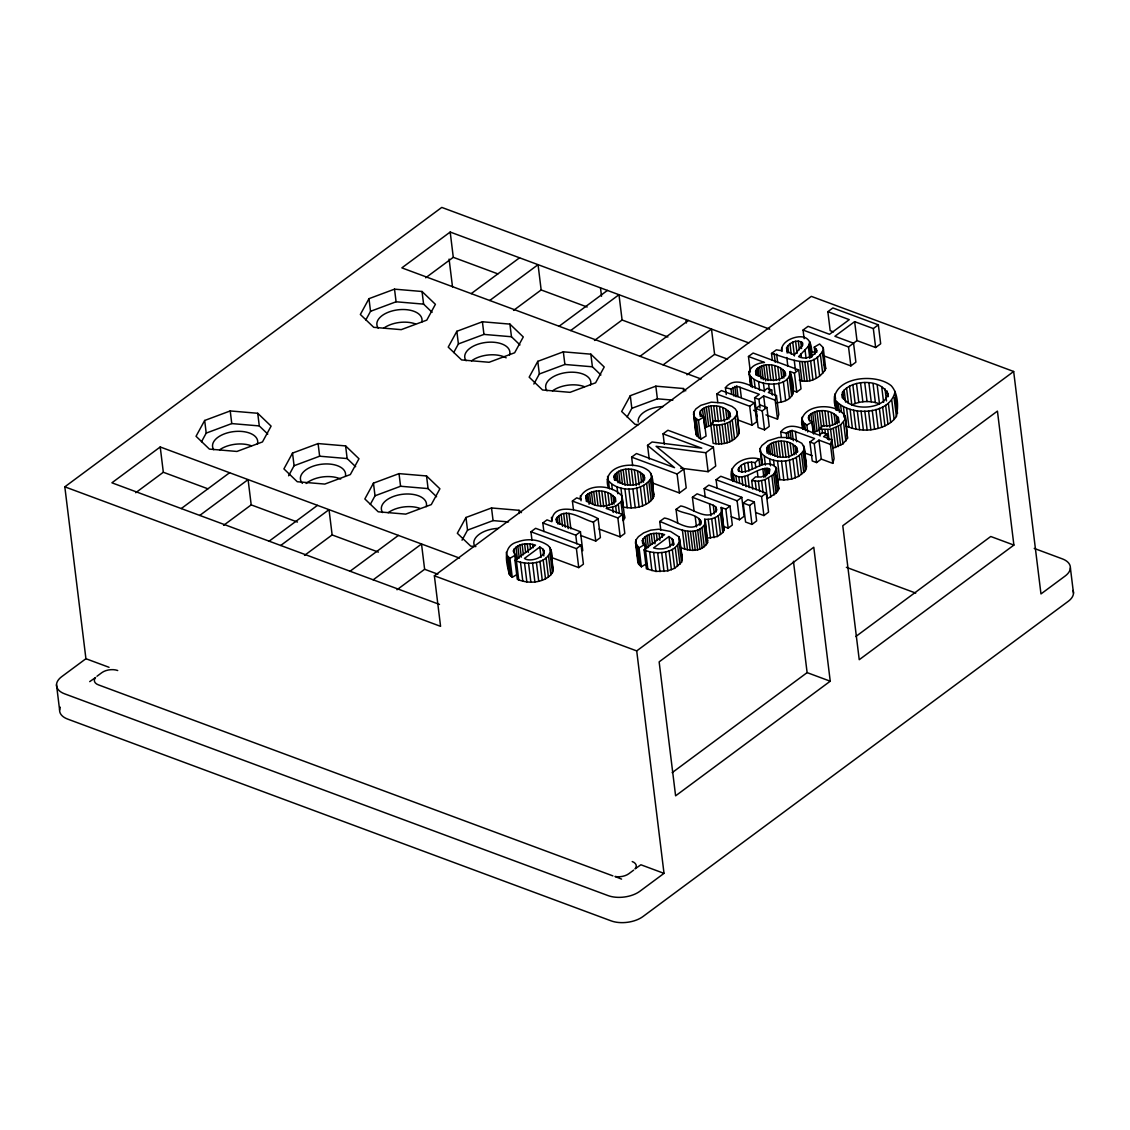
<?xml version="1.0" encoding="UTF-8"?>
<svg xmlns="http://www.w3.org/2000/svg" width="1130" height="1130" viewBox="0 0 1130 1130"><rect width="100%" height="100%" fill="white"/><g stroke="black" fill="none" stroke-linecap="round" stroke-linejoin="round"><path stroke-width="1.5" d="M673.395 540.875C671.856 549.152 660.188 550.084 653.564 547.923L668.946 536.524L672.971 539.646L673.819 544.321M580.523 535.408L595.75 541.058L600.411 537.598L598.095 518.642L593.42 522.102C582.882 519.984 564.845 505.449 556.214 518.995L557.118 522.23L559.251 523.656L580.439 531.736L582.755 550.691M887.968 393.169C885.751 411.956 840.988 411.8 842.542 392.195C852.02 378.55 884.79 378.522 888.392 396.616M708.552 406.277L713.129 443.285C722.579 445.375 734.387 442.466 739.119 433.397L736.93 411.546L735.291 408.876L732.071 406.433L723.327 403.029L711.321 402.153L700.784 405.359L695.854 408.933L693.65 412.351L696.094 434.725L700.784 439.189L706.081 436.053L703.75 417.097L700.939 415.134L699.88 413.057L700.445 410.967C707.874 402.365 728.652 404.582 730.573 416.56M739.119 433.397L736.93 411.546M845.198 419.286L840.621 424.894L830.564 429.329L832.895 448.285L842.952 443.864L847.528 438.242L845.325 416.405C835.381 400.048 793.43 404.441 803.091 429.273M847.528 438.242L845.325 416.405M786.579 347.885L787.356 351.614L794.235 355.004L802.696 345.13L802.724 343.096C797.808 338.605 789.164 342.447 786.579 347.885L787.215 353.054M608.364 487.906C600.652 464.684 635.893 459.5 649.227 471.281C654.722 478.032 652.434 488.654 653.677 496.663C652.829 499.093 650.937 500.915 648.959 502.455C641.628 507.723 631.938 509.023 623.252 507.003M761.634 465.136L760.193 448.455L761.874 445.531L767.863 440.841L778.612 437.494L786.706 437.522L794.955 439.598L801.862 443.341L804.263 447.777L806.594 466.732L805.393 470.673L798.599 476.422L791.735 479.035L783.839 480.01L777.214 479.304M679.85 547.047C688.58 551.723 702.111 552.358 707.578 542.598L704.682 519.249C711.392 520.167 723.878 515.958 721.208 507.441L725.841 509.15L730.008 506.056L732.339 525.026L728.158 528.12L723.539 526.396M707.578 542.598L705.445 521.481M811.693 357.179C812.315 344.579 810.055 334.579 796.339 337.178C789.63 338.506 781.508 342.969 781.381 350.653L776.381 349.848L771.508 353.45L772.355 360.343M707.775 540.451L707.013 538.205L717.395 536.51L722.79 532.513L723.991 530.394L721.886 509.376M792.483 390.472L796.763 392.068L801.015 388.918L798.684 369.948L794.432 373.112L790.153 371.516C790.223 389.002 756.14 386.587 749.261 374.44L749.176 371.572C751.394 365.357 758.456 362.97 764.487 362.448L748.456 356.501L750.362 372.01M776.141 402.845C795.252 401.009 795.661 391.15 790.746 373.522M622.107 496.381L622.319 499.135L621.006 501.889L623.336 520.845L624.636 518.091L622.107 496.381C613.039 484.572 586.696 482.665 580.184 497.497L580.877 499.389L576.71 497.836L572.387 501.056L573.447 509.672M695.741 433.044L695.981 431.307M598.095 518.642C588.617 513.317 552.302 498.782 551.836 521.664L547.005 519.871L542.824 522.964L543.883 531.58M653.677 496.663L651.629 475.716M806.312 468.724L804.263 447.777M677.732 523.204L676.037 509.418C683.339 514.079 695.402 513.232 700.657 520.69L700.219 522.936C690.388 534.151 674.935 519.376 664.398 518.048L659.75 521.495L660.81 530.111M836.567 410.317C823.078 378.324 873.575 371.064 891.273 385.754C898.223 393.494 898.435 406.743 896.401 416.462C892.997 421.702 887.431 425.078 881.697 427.267C870.128 431.476 856.921 430.954 845.72 425.798M755.603 371.488C760.674 360.809 781.141 363.804 785.477 373.62C780.632 384.341 759.911 381.064 755.603 371.488L756.027 374.934M585.736 496.268C587.402 507.257 608.802 509.489 615.341 500.703C613.406 489.841 592.374 487.539 585.736 496.268L586.371 501.438M516.41 574.831L512.257 577.303L509.404 574.436C506.325 562.712 501.904 545.62 517.936 541.821C527.738 538.134 539.293 539.49 547.951 545.394C554.533 551.595 550.903 562.641 553.206 570.565C552.302 574.464 548.742 576.893 545.508 578.828C536.792 583.32 526.199 583.066 517.286 579.323L514.955 560.353L535.493 545.14C528.091 542.753 516.933 543.007 513.204 550.988L515.464 555.042L516.099 560.212M646.911 563.489L641.374 566.808L638.521 563.927L635.865 540.126L638.408 536.679L643.662 532.894L650.682 530.168L658.55 529.236L670.584 531.481L678.946 536.821L682.238 557.881L681.56 562.203L674.624 568.319L667.858 570.82L655.979 571.427L646.402 568.814L644.072 549.858L664.61 534.631C657.208 532.244 646.049 532.498 642.32 540.493L642.744 543.94M839.11 422.775C838.7 409.554 816.496 406.941 808.84 415.826L808.289 417.916L809.334 419.979L812.159 421.942L813.642 434.019M765.985 414.88L777.497 419.145L775.166 400.19L776.451 395.514L768.301 392.477L771.719 389.949L772.355 395.119M777.497 419.145L778.782 414.47L776.451 395.514M781.338 437.07L780.703 431.9L786.31 433.242L792.031 430.417L814.603 438.525L809.913 442L812.244 460.955L816.58 462.58L821.284 459.091L832.782 463.371L830.465 444.401L831.751 439.725L823.586 436.689L827.019 434.16L827.654 439.33M832.782 463.371L834.081 458.681L831.751 439.725M614.014 476.45C619.184 465.475 640.484 467.269 644.82 477.736C639.594 488.697 618.407 486.903 614.014 476.45L614.438 479.897M797.314 448.37C794.927 461.111 770.66 459.232 766.649 448.511C771.847 437.169 796.014 439.104 797.738 451.816M732.734 481.154C725.149 464.995 745.941 455.108 758.922 458.921L759.77 465.814M799.249 380.075C809.122 383.946 821.284 377.674 825.705 368.578L823.219 347.616L819.603 344L814.292 347.108L816.863 350.639C813.586 356.812 804.984 359.976 798.599 356.628L808.317 346.359L809.786 341.67M514.955 560.353C526.425 565.622 548.417 564.435 550.79 549.434M644.072 549.858C655.541 555.127 677.534 553.926 679.907 538.925M835.296 399.978C848.997 417.055 890.482 415.346 895.087 391.404M758.922 458.921L755.165 462.664C748.936 461.082 740.701 463.314 737.975 469.529L738.512 471.026C750.221 476.055 765.956 454.938 776.465 468.343L778.881 488.796L776.098 493.231L767.369 498.641L765.038 479.671L773.768 474.261L776.465 468.343M771.508 353.45C788.062 357.645 812.611 371.516 823.375 349.622L823.219 347.616M607.304 479.275C616.669 492.793 642.871 492.454 651.346 477.708M759.939 451.336C769.304 464.854 795.506 464.515 803.995 449.768M204.671 420.473L196.041 436.279L209.403 449.104L236.919 451.449L262.471 441.929L271.101 426.123L257.739 413.283L230.223 410.939L204.671 420.473L206.211 433.101L201.507 441.731M368.973 298.673L360.357 314.479L373.719 327.319L401.235 329.649L426.787 320.129L435.403 304.323L422.041 291.498L394.525 289.153L368.973 298.673L370.527 311.315L365.823 319.931M292.529 453.088L283.913 468.894L297.275 481.733L324.79 484.078L350.342 474.558L358.973 458.752L345.611 445.912L318.095 443.567L292.529 453.088L294.082 465.73L288.602 475.786M373.465 483.146L364.849 498.952L378.211 511.791L405.727 514.122L431.279 504.602L439.895 488.796L426.533 475.956L399.017 473.625L373.465 483.146L375.019 495.788L370.315 504.404M456.845 331.302L448.229 347.108L461.591 359.933L489.106 362.278L514.659 352.758L523.275 336.952L509.913 324.112L482.397 321.768L456.845 331.302L458.399 343.93L453.695 352.56M537.781 361.346L529.165 377.152L542.527 389.991L570.043 392.336L595.595 382.802L604.211 366.996L590.849 354.17L563.333 351.826L537.781 361.346L539.335 373.988L533.854 384.045M521.467 512.639L519.037 510.308L491.522 507.963L465.97 517.484L457.339 533.289L470.702 546.129L475.871 546.567M462.029 540.182L467.523 530.125L465.97 517.484M685.783 390.839L683.353 388.508L655.838 386.163L630.286 395.684L621.655 411.49L635.018 424.329L638.464 424.626M627.136 416.956L631.825 408.325L630.286 395.684M659.75 521.495C672.223 525.874 694.809 539.928 705.247 523.642M730.149 413.114C730.333 420.36 720.036 421.914 714.499 420.657L710.798 424.329C720.248 426.406 732.071 423.51 736.788 414.428M599.07 529.052L620.186 536.891L624.819 533.459L622.503 514.489L606.189 508.429L615.638 506.113L621.006 501.889M752.75 489.149L751.69 480.533L755.518 476.874L761.281 477.015L766.931 474.416L769.361 472.255L769.897 469.275C757.609 464.6 743.568 485.264 732 472.863L731.477 470.815M726.251 394.582L725.404 387.689C735.757 374.708 752.41 387.858 763.951 390.867L767.383 388.325L771.719 389.949M780.703 431.9C791.057 418.919 807.71 432.07 819.25 435.078L822.668 432.55L827.019 434.16M725.404 387.689L731.011 389.017L736.732 386.192L759.318 394.314L754.614 397.788L756.945 416.744M1034.218 548.417L1062.299 558.856A22.727 12.317 -7 0 1 1065.138 576.032L1040.97 593.942L1013.667 371.488L636.713 650.908L664.016 873.363L639.863 891.273A22.727 12.317 -7 0 1 608.011 895.582L64.594 693.82A22.727 12.317 -7 0 1 61.755 676.63L85.922 658.719L64.82 486.832L441.774 207.412L769.742 329.183M459.514 558.093L160.22 446.972L111.898 482.807L439.485 604.423M748.865 342.941L450.192 232.046L401.856 267.866L701.151 378.988M135.713 492.722L163.327 472.255L207.92 488.81M425.671 277.796L453.285 257.315L497.892 273.884M181.266 508.557L229.588 472.736M471.238 293.616L519.56 257.795M199.77 515.421L248.091 479.6L251.199 504.884L223.585 525.351M489.728 300.495L538.064 264.674L541.157 289.944L513.543 310.411M269.138 541.185L317.459 505.364M559.11 326.245L607.432 290.424M96.968 676.263L101.799 672.675A11.356 6.159 -7 0 1 117.718 670.528M280.706 545.479L329.028 509.658L332.135 534.928L304.521 555.395M570.664 330.539L618.986 294.718L622.093 320.002L594.479 340.469M350.074 571.229L398.396 535.408M640.032 356.303L688.368 320.468M373.197 579.817L421.518 543.996L424.626 569.28L397.011 589.747M663.155 364.877L711.49 329.056L714.598 354.34L686.984 374.807M64.82 486.832L440.573 626.345L434.372 575.792L811.326 296.371L1013.667 371.488M748.456 356.501L753.117 353.04L798.684 369.948M532.004 540.38L530.945 531.764L535.62 528.303L581.088 545.183L583.419 564.153L578.744 567.613L551.143 557.358M632.687 465.744L631.628 457.127L636.487 453.54L674.539 467.665L647.532 445.347L652.067 441.985L701.772 448.215L663.056 433.835L664.327 444.175M663.056 433.835L667.915 430.248L713.383 447.127L715.714 466.083L708.143 471.69L680.684 468.173M717.818 402.647L716.759 394.031L721.434 390.57L754.374 402.803L756.705 421.758L752.029 425.219L737.212 419.71M804.122 338.675L803.063 330.059L808.091 326.33L829.519 334.296L849.28 319.649L827.852 311.682L830.183 330.652L833.474 331.867M827.852 311.682L832.881 307.953L878.349 324.847L880.68 343.803L875.651 347.531L856.978 340.596L848.531 346.952L803.063 330.059M539.815 547.033L524.447 558.432C531.34 563.658 552.81 553.983 539.815 547.033L541.086 557.373M878.349 324.847L873.321 328.576L854.647 321.64L834.886 336.288L853.56 343.223L855.89 362.179L850.862 365.908L823.247 355.653M542.824 522.964L575.763 535.196L580.439 531.736M716.759 394.031L749.699 406.263L754.374 402.803M754.614 397.788L758.965 399.399L763.654 395.924L775.166 400.19M755.815 408.523L760.49 405.077L766.903 407.45L769.233 426.42L764.558 429.866L758.145 427.493L755.815 408.523L762.241 410.91L766.903 407.45M530.945 531.764L576.413 548.643L581.088 545.183M572.387 501.056L617.856 517.936L622.503 514.489M631.628 457.127L677.11 474.021L683.876 468.992L656.078 446.293L705.812 452.735L713.383 447.127M651.826 482.722L679.441 492.977L686.207 487.962L683.876 468.992M676.037 509.418L680.712 505.958C690.868 507.384 708.369 522.809 716.83 509.898L715.629 506.749L713.27 505.251L692.408 497.285L694.088 511.085M692.408 497.285L697.069 493.824L730.008 506.056M705.233 497.186L704.174 488.57L708.835 485.109L741.788 497.341L744.105 516.297L739.444 519.758L731.209 516.692M717.155 488.344L716.095 479.727L720.77 476.267L766.239 493.146L768.57 512.102L763.908 515.562L755.786 512.554M704.174 488.57L737.113 500.802L741.788 497.341M809.913 442L814.264 443.61L818.953 440.135L830.465 444.401M743.229 503.062L747.891 499.601L754.317 501.988L756.648 520.944L751.973 524.405L745.56 522.018L743.229 503.062L749.642 505.449L754.317 501.988M716.095 479.727L761.578 496.607L766.239 493.146M672.152 772.666L807.117 672.618L830.239 681.206L813.784 547.231L659.143 661.855L675.599 795.831L830.239 681.206M855.791 636.529L990.756 536.496L1013.893 545.084L997.437 411.108L842.782 525.733L859.238 659.708L1013.893 545.084M633.648 870.142L628.817 873.73A11.356 6.159 -7 0 1 615.003 876.47L621.571 879.112M89.708 681.63L95.57 677.534A11.356 6.159 -7 0 0 98.381 684.851L612.898 875.891M710.883 425.233L704.781 427.875L702.465 408.919M819.278 430.092L813.19 432.719L810.86 413.764M512.257 577.303L509.927 558.347L515.464 555.042M641.374 566.808L639.057 547.838L644.594 544.533L642.32 540.493M693.41 414.074L694.724 417.366L698.453 420.233L703.75 417.097M801.82 418.933L803.133 422.21L806.848 425.078L812.159 421.942M877.163 384.864L879.493 403.834C870.609 400.543 860.34 400.726 851.822 405.006L849.492 386.05M370.527 311.315L396.079 301.781L423.595 304.125L432.098 312.304M206.211 433.101L231.763 423.581L259.279 425.925L267.782 434.09M458.399 343.93L483.951 334.409L511.466 336.754L519.97 344.918M539.335 373.988L564.887 364.467L592.403 366.798L600.906 374.976M294.082 465.73L319.635 456.209L347.15 458.554L355.653 466.718M375.019 495.788L400.571 486.253L428.086 488.598L436.59 496.762M631.825 408.325L657.378 398.805L672.859 400.119M467.523 530.125L493.076 520.605L508.542 521.919M751.69 480.533L758.399 481.239L765.038 479.671M838.559 417.959C838.728 425.219 828.445 426.759 822.908 425.502L819.208 429.174L830.564 429.329M810.267 350.837L815.126 352.645M541.157 289.944L587.162 307.021M622.093 320.002L667.886 336.994M714.598 354.34L727.593 359.171M753.611 410.289L756.832 411.475M804.094 452.72L812.117 455.687M846.37 567.317L915.738 593.081M251.199 504.884L297.444 522.06M332.135 534.928L378.381 552.104M424.626 569.28L437.847 574.181M434.372 575.792L636.713 650.908M85.922 658.719L109.045 667.307M664.016 873.363L640.894 864.775L635.046 868.871A11.356 6.159 -7 0 0 632.221 861.554M635.54 543.417L639.057 547.838M507.073 555.48L509.927 558.347M824.279 364.736L825.705 368.578M778.062 485.928L778.881 488.796M682.238 557.881L680.839 552.33M552.146 566.285L553.107 568.39M506.311 552.302L509.404 574.436M653.959 494.672L652.674 487.2M1070.392 567.924L1073.5 593.208M895.172 394.469L897.503 413.425M895.497 402.252L895.921 405.698M894.07 397.506L896.401 416.462M891.81 400.529L894.141 419.484M887.092 390.966L887.728 396.136M888.378 403.509L890.708 422.465M885.002 388.847L886.485 400.91M885.623 405.345L887.954 424.301M881.697 386.813L883.603 402.322M873.321 328.576L875.651 347.531M882.615 406.941L884.945 425.897M879.366 408.311L881.697 427.267M873.038 383.593L875.369 402.548M875.877 409.427L878.208 428.383M868.899 382.83L871.23 401.786M872.233 410.289L874.563 429.245M868.546 410.854L870.877 429.81M864.718 382.561L867.049 401.517M854.647 321.64L856.978 340.596M864.817 411.122L867.148 430.078M860.523 382.802L862.854 401.757M861.046 411.094L863.377 430.05M856.484 383.494L858.814 402.45M857.289 410.783L859.619 429.739M848.531 346.952L850.862 365.908M852.811 384.567L855.142 403.523M853.644 410.19L855.961 429.146M850.085 409.328L852.401 428.298M846.525 387.915L848.432 403.424M846.624 408.198L848.941 427.168M844.11 390.034L845.593 402.096M842.542 392.195L843.39 399.088M841.822 394.384L842.245 397.831M843.404 406.842L845.085 420.628M843.686 413.721L844.11 417.168M843.545 422.182L845.862 441.138M840.649 405.331L841.497 412.238M838.375 403.678L839.435 412.295M840.621 424.894L842.952 443.864M836.581 401.885L837.641 410.501M837.782 416.603L838.418 421.773M834.929 393.904L835.564 399.074M836.398 405.967L836.822 409.413M838.305 426.42L840.635 445.389M834.477 395.98L836.087 410.077M836.299 415.289L837.358 423.905M834.11 414.004L835.381 424.343M835.861 427.677L838.192 446.632M833.29 428.637L835.607 447.593M831.186 412.775L832.669 424.838M822.414 351.91L824.745 370.866M827.965 411.73L829.872 427.239M820.366 354.382L822.697 373.338M827.767 429.739L829.039 440.079M824.928 411.038L826.835 426.547M816.312 348.916L816.736 352.362M817.329 356.967L819.645 375.923M824.942 429.852L825.578 435.022M814.292 347.108L815.14 354.001M822.075 410.727L823.982 426.236M813.883 359.241L816.213 378.197M822.089 429.668L822.513 433.115M819.42 410.769L821.538 428.002M809.843 343.181L811.538 356.967M809.687 345.37L810.323 350.54M809.32 344.749L810.803 356.826M816.962 411.122L820.055 436.081M810.606 360.851L812.922 379.807M808.317 346.359L809.8 358.422M818.953 440.135L821.284 459.091M814.716 411.744L817.032 430.7M807.569 361.854L809.899 380.81M805.012 349.735L806.071 358.351M812.682 412.62L815.013 431.589M804.857 362.32L807.187 381.276M801.82 342.108L802.371 345.709M814.264 443.61L816.58 462.58M800.718 341.627L801.566 348.52M802.272 362.349L804.602 381.304M808.84 415.826L809.476 420.996M800.986 353.704L801.41 357.151M798.317 341.133L799.376 349.749M799.616 361.981L801.933 380.951M806.848 425.078L807.696 431.985M795.591 341.302L797.074 353.365M804.687 423.693L805.535 430.601M803.133 422.21L803.981 429.103M802.046 417.196L803.529 429.259M792.737 342.178L794.418 355.964M802.173 420.628L803.232 429.245M794.235 360.244L795.492 370.584M803.628 445.474L804.687 454.091M805.111 457.537L805.958 464.43M794.432 373.112L796.763 392.068M789.969 343.803L791.24 354.156M803.063 451.718L805.393 470.673M801.495 453.653L803.811 472.608M787.765 345.822L788.613 352.715M790.153 371.516L792.85 394.398M799.263 455.56L801.594 474.515M789.376 377.335L791.706 396.291M786.791 357.49L787.836 366.106M795.351 431.377L796.622 441.717M796.565 446.972L797.201 452.141M787.186 379.299L789.517 398.254M795.11 445.63L796.17 454.246M796.269 457.466L798.599 476.422M785.209 372.208L785.633 375.654M792.031 430.417L793.302 440.757M781.663 347.941L782.087 351.388M784.347 370.767L784.983 375.937M792.977 444.358L794.249 454.698M782.836 369.411L783.895 378.027M790.138 430.601L791.198 439.217M792.992 458.964L795.322 477.934M783.33 381.559L785.661 400.514M790.167 443.144L791.65 455.221M780.646 368.112L781.918 378.465M788.147 431.632L788.994 438.539M776.635 354.043L777.694 362.673M786.31 433.242L786.946 438.412M777.807 366.897L779.502 380.697M787.059 442.155L788.952 457.664M789.404 460.08L791.735 479.035M778.796 383.112L781.127 402.068M774.177 353.634L775.237 362.25M774.7 365.894L776.395 379.68M784.051 441.519L785.957 457.029M785.534 460.786L787.85 479.742M771.734 365.244L773.64 380.754M781.155 441.251L783.062 456.76M773.81 383.889L775.293 395.952M781.508 461.054L783.839 480.01M793.444 561.257L807.117 672.618M778.372 441.336L780.279 456.859M768.923 364.948L770.83 380.457M766.253 365.004L768.16 380.513M768.598 383.847L769.445 390.74M775.773 441.745L777.68 457.255M777.525 460.828L779.855 479.784M773.414 442.395L775.109 456.181M763.795 365.357L765.702 380.867M775.731 466.973L776.366 472.142M776.79 475.589L777.638 482.482M775.222 472.637L777.553 491.592M771.296 443.313L772.779 455.376M773.556 460.108L774.191 465.277M761.592 365.922L763.287 379.708M763.428 383.07L764.487 391.7M773.768 474.261L776.098 493.231M763.654 395.924L765.137 407.986M769.417 444.471L770.688 454.825M759.671 366.727L761.14 378.79M769.629 458.893L770.476 465.786M771.861 475.871L774.177 494.827M767.962 445.785L769.007 454.401M758.004 367.744L759.063 376.361M767.03 447.127L767.666 452.297M758.555 381.658L759.614 390.274M762.241 410.91L764.558 429.866M756.705 368.931L757.538 375.824M766.649 448.511L767.228 453.384M768.64 468.413L769.276 473.597M755.899 370.174L756.535 375.344M767.468 468.145L768.103 473.315M758.965 399.399L760.024 408.015M768.527 478.032L770.858 496.988M766.112 468.117L766.959 475.01M764.346 456.492L765.406 465.108M754.134 379.581L755.193 388.197M764.558 468.357L765.617 476.973M761.21 453.992L762.482 464.331M762.835 468.894L763.894 477.51M760.193 448.455L761.041 455.348M761.465 458.794L762.1 463.964M750.97 377.152L752.241 387.491M749.176 371.572L750.871 385.358M749.261 374.44L750.744 386.502M761.606 480.773L763.089 492.835M761.578 496.607L763.908 515.562M749.699 406.263L752.029 425.219M757.284 471.422L757.919 476.592M758.399 481.239L759.671 491.578M755.165 462.664L755.801 467.834M755.193 481.14L756.253 489.756M751.506 462.128L752.354 469.021M740.051 387.152L741.322 397.492M747.919 462.382L748.978 470.998M747.792 475.575L749.275 487.637M736.732 386.192L738.003 396.545M744.458 463.47L745.517 472.086M749.642 505.449L751.973 524.405M734.839 386.389L736.11 396.729M744.797 476.408L746.068 486.762M732.847 387.421L733.907 396.037M735.136 417.323L737.466 436.293M741.181 465.405L742.029 472.298M731.011 389.017L731.647 394.186M741.788 476.761L742.848 485.392M738.78 467.636L739.204 471.083M732.226 420.049L734.542 439.005M738.794 476.592L739.642 483.485M729.387 411.758L730.022 416.928M729.909 421.575L732.24 440.531M727.904 410.43L728.963 419.046M735.898 475.815L736.732 482.708M737.113 500.802L739.444 519.758M725.7 409.159L726.971 419.498M727.466 422.818L729.796 441.774M733.525 474.558L734.373 481.451M732.113 468.526L732.749 473.696M732 472.863L733.059 481.479M724.881 423.792L727.212 442.748M722.79 407.916L724.485 421.716M722.169 424.485L724.5 443.44M719.57 406.871L721.251 420.657M719.372 424.88L721.703 443.85M716.533 406.193L718.426 421.702M716.547 424.993L718.878 443.949M713.68 405.868L715.587 421.377M725.841 509.15L728.158 528.12M713.694 424.809L716.01 443.765M711.01 405.91L713.129 423.157M721.208 507.441L723.991 530.394M720.46 513.557L722.79 532.513M706.307 406.899L708.637 425.855M718.228 515.619L720.559 534.575M704.273 407.775L706.603 426.73M715.629 506.749L716.265 511.918M715.064 517.54L717.395 536.51M713.27 505.251L714.33 513.868M705.812 452.735L708.143 471.69M700.445 410.967L701.08 416.137M699.88 413.057L700.303 416.504M711.688 518.783L714.019 537.739M709.499 503.641L710.968 515.704M686.051 319.621L686.461 322.982M698.453 420.233L700.784 439.189M696.292 418.849L698.623 437.804M708.199 519.334L710.53 538.29M694.724 417.366L697.055 436.321M693.65 412.351L694.286 417.521M694.71 420.967L695.557 427.86M693.778 415.769L696.094 434.725M704.682 519.249L705.318 524.419M705.741 527.865L706.377 533.035M704.075 525.704L706.405 544.674M701.942 527.696L704.273 546.652M700.657 520.69L701.08 524.136M700.162 519.574L700.586 523.02M683.353 388.508L683.735 391.672M699.089 518.515L699.936 525.408M699.851 529.066L702.168 548.022M697.648 530.125L699.964 549.081M695.176 516.523L696.447 526.863M695.331 530.888L697.662 549.844M692.93 531.354L695.261 550.31M690.43 531.495L692.761 550.451M687.831 531.298L690.162 550.254M685.147 530.761L687.478 549.717M677.11 474.021L679.441 492.977M682.365 529.885L684.695 548.841M679.992 541.101L682.322 560.056M678.946 536.821L679.37 540.267M679.794 543.714L680.218 547.16M679.243 543.248L681.56 562.203M677.647 545.38L679.977 564.35M655.838 386.163L657.378 398.805M675.217 547.513L677.534 566.469M672.971 539.646L673.607 544.815M672.096 538.502L672.943 545.394M672.293 549.364L674.624 568.319M668.946 536.524L670.203 546.864M669.073 550.804L671.404 569.774M665.528 551.864L667.858 570.82M661.799 533.869L662.222 537.315M661.686 552.528L664.016 571.483M659.044 533.417L659.892 540.309M647.532 445.347L649.227 459.133M650.993 473.414L652.25 483.753M650.428 479.657L652.759 498.613M656.361 533.275L657.208 540.168M648.846 481.592L651.177 500.548M657.674 552.74L660.005 571.695M653.733 533.445L655.005 543.784M646.628 483.499L648.959 502.455M651.247 533.883L652.504 544.222M653.649 552.457L655.979 571.427M643.916 474.911L644.552 480.081M642.476 473.569L643.535 482.185M643.634 485.406L645.965 504.361M648.973 534.561L650.244 544.9M640.343 472.298L641.614 482.637M649.609 551.694L651.925 570.65M646.925 535.479L648.408 547.542M640.357 486.903L642.673 505.873M637.532 471.083L639.213 484.883M645.089 536.637L646.572 548.7M645.541 550.423L647.857 569.379M644.594 544.533L645.23 549.703M643.111 538.558L643.959 545.451M634.41 470.094L636.317 485.603M636.769 488.019L639.1 506.975M631.416 469.459L633.323 484.968M632.885 488.725L635.215 507.681M628.52 469.19L630.427 484.699M637.362 546.44L639.679 565.41M635.865 540.126L636.713 547.019M637.546 553.912L637.97 557.358M636.19 544.971L638.521 563.927M628.873 488.993L631.204 507.949M635.427 541.793L637.871 562.387M625.738 469.275L627.644 484.798M623.139 469.685L625.045 485.194M600.496 287.853L601.527 296.272M624.89 488.767L627.221 507.723M620.78 470.334L622.461 484.12M618.661 471.252L620.144 483.315M620.921 488.047L623.04 505.28M616.782 472.425L618.053 482.764M616.994 486.832L617.827 493.725M615.313 473.724L616.161 480.617M618.308 504.489L619.367 513.105M614.395 475.066L615.031 480.236M615.412 498.118L615.822 501.565M617.856 517.936L620.186 536.891M614.579 496.79L615.214 501.96M615.638 506.113L616.486 513.006M611.711 484.431L612.347 489.601M613.053 495.505L614.113 504.121M610.836 494.234L612.107 504.573M612.615 507.299L613.251 512.483M608.576 481.931L609.423 488.824M607.559 476.394L608.406 483.287M590.849 354.17L592.403 366.798M607.912 493.005L609.395 505.068M604.804 492.016L606.711 507.525M601.824 491.366L603.731 506.876M598.957 491.084L600.863 506.593M596.216 491.155L597.911 504.941M593.688 491.508L595.369 505.294M591.442 492.073L592.925 504.15M593.42 522.102L595.75 541.058M589.479 492.878L590.75 503.217M587.826 493.881L589.097 504.234M586.541 495.053L587.388 501.946M563.333 351.826L564.887 364.467M580.425 495.618L581.06 500.788M575.763 535.196L576.823 543.812M576.413 548.643L578.744 567.613M568.969 513.345L570.876 528.854M566.328 513.119L568.221 528.628M563.644 513.444L565.339 527.23M561.116 514.277L562.599 526.34M558.87 515.591L559.929 524.207M557.147 517.215L557.994 524.108M556.214 518.995L556.638 522.441M551.44 517.3L551.864 520.746M550.875 551.595L553.206 570.565M549.816 547.33L550.239 550.776M550.875 555.946L551.299 559.392M550.112 553.757L552.443 572.712M548.53 555.889L550.847 574.845M546.087 558.008L548.417 576.978M543.855 550.141L544.279 553.587M542.979 549.011L543.827 555.904M543.177 559.859L545.508 578.828M539.956 561.313L542.273 580.269M509.913 324.112L511.466 336.754M536.411 562.373L538.742 581.329M532.682 544.378L533.106 547.824M532.569 563.037L534.9 581.992M529.928 543.926L530.563 549.095M527.23 543.784L528.289 552.4M528.558 563.249L530.888 582.204M524.602 543.954L525.662 552.57M519.037 510.308L519.419 513.458M522.116 544.392L523.388 554.731M524.532 562.966L526.863 581.936M519.857 545.07L521.34 557.132M520.478 562.203L522.809 581.159M517.794 545.988L519.277 558.051M515.972 547.146L517.455 559.209M516.41 560.932L518.741 579.888M513.995 549.067L515.266 559.407M482.397 321.768L483.951 334.409M508.232 556.949L510.562 575.905M507.37 555.805L508.006 560.974M508.641 566.144L508.754 572.882M491.522 507.963L493.076 520.605M450.192 232.046L453.285 257.315M449.09 259.081L452.509 286.865M422.041 291.498L423.595 304.125M426.533 475.956L428.086 488.598M394.525 289.153L396.079 301.781M399.017 473.625L400.571 486.253M345.611 445.912L347.15 458.554M318.095 443.567L319.635 456.209M257.739 413.283L259.279 425.925M230.223 410.939L231.763 423.581M160.22 446.972L163.327 472.255M56.5 684.738L59.608 710.021M624.438 515.337L624.636 518.091M471.521 360.865A22.727 12.317 -7 0 1 506.155 357.843M383.649 328.237A22.727 12.317 -7 0 1 415.487 323.929M547.019 390.796A22.727 12.317 -7 0 1 566.229 372.561A22.727 12.317 -7 0 1 590.51 384.92M552.443 390.909A22.727 12.317 -7 0 1 584.295 386.615M382.703 512.596A22.727 12.317 -7 0 1 401.913 494.361A22.727 12.317 -7 0 1 426.194 506.72M1073.048 590.482A22.727 12.317 -7 0 1 1068.245 601.315L642.956 916.557A22.727 12.317 -7 0 1 611.118 920.865L67.701 719.104A22.727 12.317 -7 0 1 60.286 707.211M388.141 512.709A22.727 12.317 -7 0 1 419.979 508.401M474.176 544.957A22.727 12.317 -7 0 1 498.33 528.36M378.211 328.124A22.727 12.317 -7 0 1 397.421 309.888A22.727 12.317 -7 0 1 421.702 322.248M466.083 360.753A22.727 12.317 -7 0 1 485.293 342.517A22.727 12.317 -7 0 1 509.574 354.877M213.754 449.726A22.727 12.317 -7 0 1 233.514 431.632A22.727 12.317 -7 0 1 257.315 444.274M219.601 449.839A22.727 12.317 -7 0 1 251.482 445.856M302.402 483.358A22.727 12.317 -7 0 1 319.296 464.571A22.727 12.317 -7 0 1 345.483 475.73M306.159 483.485A22.727 12.317 -7 0 1 340.695 479.049M638.224 422.097A22.727 12.317 -7 0 1 663.169 406.546"/></g></svg>
